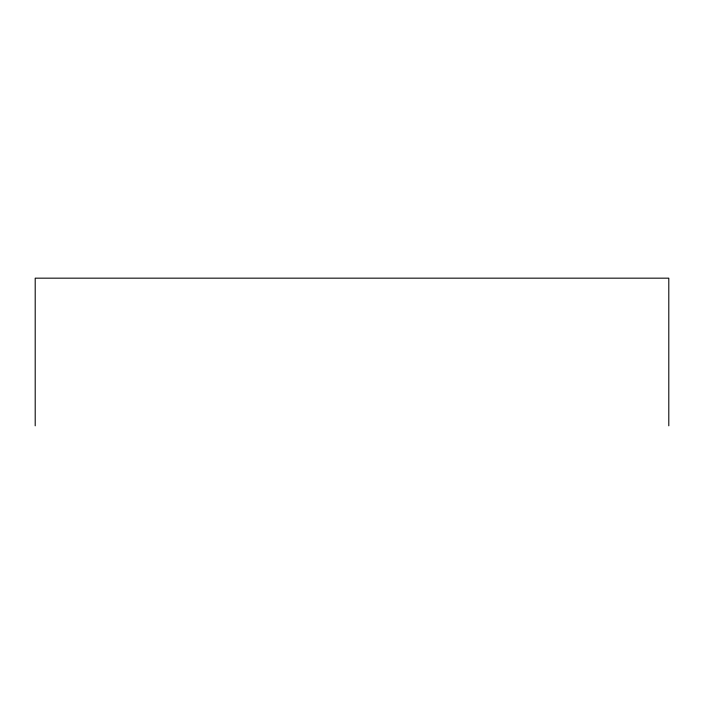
<?xml version="1.0" encoding="UTF-8"?>
<svg xmlns="http://www.w3.org/2000/svg" width="704" height="704" viewBox="0 0 704 704"><rect width="100%" height="100%" fill="white"/><g stroke="black" fill="none" stroke-linecap="round" stroke-linejoin="round"><path stroke-width="1.06" d="M668.8 425.832L668.8 278.168L35.2 278.168L35.2 425.832"/></g></svg>
